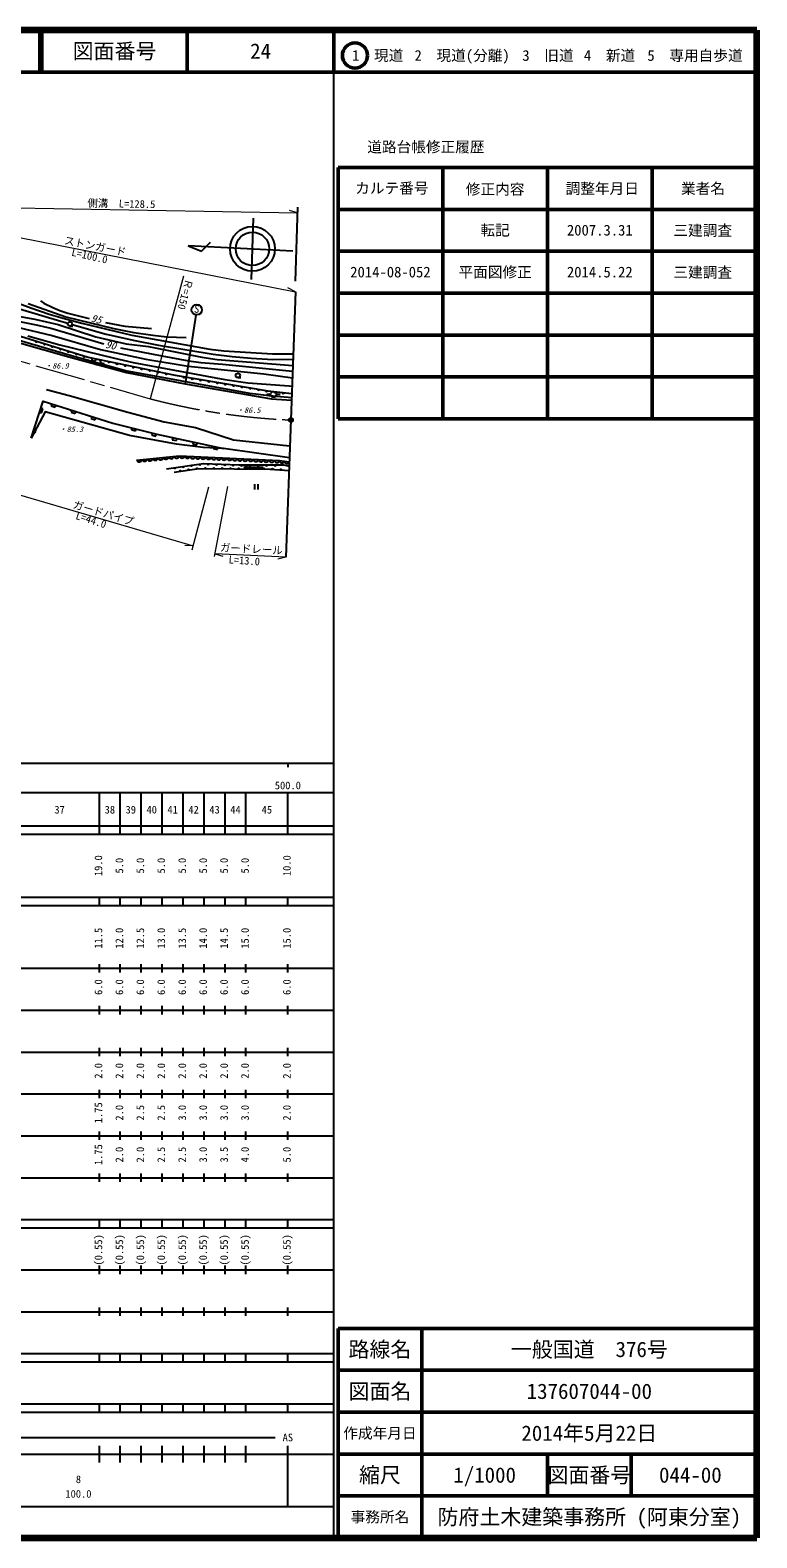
# Model space of a CAD drawing. Units: millimetres, scale not verified. Extents: x 40000 to 680000, y 20000 to 380000.
# Drawn here: x 506470 to 680000, y 20000 to 380000 of the extents above; entities that cross this region are included whole.
import ezdxf
from ezdxf.enums import TextEntityAlignment as Align

# ---------------------------------------------------------------- set-up
doc = ezdxf.new("R2010")
doc.units = ezdxf.units.MM
doc.header["$LTSCALE"] = 1000
doc.header["$PDMODE"] = 32
doc.header["$PDSIZE"] = 500
doc.linetypes.add('CHAIN', pattern=[18.5, 12, -1.5, 3.5, -1.5])
for name, color, linetype, lineweight in [('M-BGD', 7, 'Continuous', 25), ('M-BMK', 2, 'CHAIN', 13), ('M-BMK-SRVR', 3, 'Continuous', 25), ('M-STR-HTXT', 7, 'Continuous', 13), ('M-STR-STRC', 7, 'Continuous', 25), ('M-TTL', 2, 'Continuous', 140), ('M-TTL-BAND', 7, 'Continuous', 25), ('M-TTL-FRAM', 2, 'Continuous', 50), ('M-TTL-LINE', 7, 'Continuous', 50)]:
    doc.layers.add(name, color=color, linetype=linetype, lineweight=lineweight)
doc.layers.add('M-OTRS', color=6, linetype='Continuous')
doc.layers.add('M-TTL-TXT', color=7, linetype='Continuous')
doc.styles.add('ＭＳ ゴシック', font='')
doc.styles.get('ＭＳ ゴシック').set_extended_font_data('MS Gothic')

msp = doc.modelspace()

# ---------------------------------------------------------------- linework, layer by layer
at = {"layer": 'M-BGD'}
for p, q in [((559319, 320475), (559789, 335077)), ((570341, 337707), (569748, 320097)), ((569206, 327242), (544168, 328480)), ((544168, 328480), (547391, 327264)), ((547391, 327264), (549553, 329416)), ((494988, 313323), (507603, 310953)), ((498544, 315017), (513784, 310529)), ((501676, 315525), (506672, 313662)), ((505994, 314763), (514969, 311545)), ((506672, 313662), (510990, 312223)), ((508958, 315355), (509720, 314847)), ((509720, 314847), (511921, 313747)), ((511921, 313747), (513530, 313069)), ((491008, 311969), (511752, 307058)), ((495157, 312138), (507942, 309598)), ((507603, 310953), (513191, 309683)), ((510990, 312223), (514884, 311037)), ((513191, 309683), (522166, 306804)), ((513530, 313069), (515477, 312392)), ((513784, 310529), (515473, 310041)), ((514884, 311037), (518779, 310021)), ((514969, 311545), (526484, 308751)), ((515477, 312392), (520557, 311122)), ((516473, 309725), (524621, 307397)), ((518779, 310021), (530717, 307143)), ((524452, 310191), (529108, 309344)), ((546042, 311969), (543507, 295539)), ((505910, 306973), (513530, 304857)), ((507942, 309598), (511413, 308836)), ((511413, 308836), (524028, 305111)), ((511752, 307058), (523266, 303756)), ((522166, 306804), (529362, 305111)), ((524621, 307397), (531479, 305873)), ((526484, 308751), (531225, 307820)), ((529108, 309344), (535458, 308751)), ((530717, 307143), (549344, 303841)), ((531225, 307820), (535797, 307143)), ((535797, 307143), (539099, 306804)), ((539099, 306804), (543756, 306635)), ((513530, 304857), (526314, 301724)), ((523266, 303756), (534104, 301470)), ((528008, 304179), (537914, 302232)), ((529362, 305111), (534696, 304433)), ((531479, 305873), (537152, 304772)), ((534696, 304433), (547481, 301893)), ((537152, 304772), (550190, 302655)), ((549344, 303841), (552730, 303417)), ((550190, 302655), (554678, 302063)), ((552730, 303417), (564330, 302740)), ((564330, 302740), (569299, 302740)), ((521051, 301197), (521933, 300960)), ((523266, 300602), (524148, 300366)), ((526314, 301724), (531056, 300623)), ((531056, 300623), (552984, 296559)), ((534104, 301470), (544179, 299777)), ((537914, 302232), (544348, 301047)), ((544179, 299777), (562298, 297914)), ((544348, 301047), (547227, 300623)), ((547227, 300623), (552392, 300285)), ((547481, 301893), (551122, 301385)), ((551122, 301385), (569198, 299936)), ((552392, 300285), (569149, 298575)), ((554678, 302063), (559250, 301639)), ((559250, 301639), (564414, 301385)), ((564414, 301385), (569253, 301472)), ((552984, 296559), (558488, 295797)), ((556071, 297037), (556771, 297037)), ((558488, 295797), (568309, 295035)), ((562298, 297914), (569091, 296968)), ((510397, 294189), (515816, 292749)), ((515816, 292749), (529786, 288770)), ((562971, 293058), (563885, 293058)), ((565264, 293058), (566178, 293058)), ((568309, 295035), (569020, 295021)), ((508691, 288765), (509167, 288612)), ((509473, 289564), (508997, 289717)), ((509167, 288612), (509473, 289564)), ((511636, 290785), (511485, 290308)), ((511485, 290308), (512439, 290007)), ((512439, 290007), (512590, 290484)), ((516404, 289278), (516253, 288802)), ((516253, 288802), (517207, 288500)), ((517207, 288500), (517357, 288977)), ((529786, 288770), (538506, 286484)), ((507943, 284804), (507467, 284957)), ((507637, 283852), (507943, 284804)), ((521171, 287772), (521021, 287295)), ((521021, 287295), (521974, 286993)), ((521974, 286993), (522125, 287470)), ((530782, 285024), (530659, 284539)), ((530659, 284539), (531629, 284294)), ((531629, 284294), (531751, 284779)), ((538506, 286484), (545957, 285129)), ((545957, 285129), (555016, 282166)), ((507161, 284005), (507637, 283852)), ((535629, 283798), (535507, 283313)), ((535507, 283313), (536476, 283068)), ((536476, 283068), (536599, 283553)), ((540508, 282707), (540403, 282218)), ((540403, 282218), (541381, 282009)), ((541381, 282009), (541486, 282497)), ((545397, 281658), (545292, 281169)), ((545292, 281169), (546270, 280959)), ((546270, 280959), (546375, 281448)), ((555016, 282166), (568394, 280727)), ((550286, 280609), (550181, 280120)), ((550181, 280120), (551158, 279910)), ((551158, 279910), (551263, 280399)), ((557472, 275647), (558469, 275923)), ((557472, 275647), (562094, 275688)), ((557472, 275647), (558474, 275388))]:
    msp.add_line(p, q, dxfattribs=at)
for points in [[(458845, 317700), (463582, 316600), (468586, 315266), (473043, 313805), (487289, 310073), (515735, 301961)], [(515826, 302381), (487174, 310747), (473776, 314111), (466930, 316196), (462832, 317254), (460332, 317855), (458943, 318130)], [(473252, 315458), (478826, 314279), (486908, 312279), (520345, 301896), (541083, 297581), (563250, 293893), (568956, 293231)], [(515735, 301961), (529488, 298262), (543496, 295541), (564112, 291988), (568898, 291622)], [(568918, 292180), (563536, 292657), (558966, 293260), (529250, 298691), (515826, 302381)], [(506702, 282577), (509552, 291444), (526195, 286184), (536756, 283513), (552604, 280111)], [(568401, 277847), (552604, 280111), (547796, 280316), (541385, 281179), (530167, 283234), (510072, 288864), (506702, 282577)], [(531893, 277358), (542128, 278357), (565993, 277226), (568368, 276937)], [(539043, 275285), (547837, 276559), (556262, 276189), (566946, 276189), (568329, 275860)], [(568291, 274799), (563750, 275093), (546783, 275221), (540838, 274399)]]:
    msp.add_lwpolyline(points, dxfattribs=at)
for centre, radius in [((559558, 327780), 5351), ((559558, 327780), 4000), ((546243, 313237), 1250), ((522583, 300748), 683), ((556071, 297562), 525), ((564567, 293022), 683)]:
    msp.add_circle(centre, radius, dxfattribs=at)
for centre, radius, start, end in [((507956, 305802), 256, 175.42933, 330.06856), ((509866, 305209), 256, 175.42933, 330.06856), ((511776, 304616), 256, 175.42933, 330.06856), ((513686, 304023), 256, 175.42933, 330.06856), ((515596, 303430), 256, 175.42933, 330.06856), ((517506, 302837), 256, 175.42933, 330.06856), ((519416, 302243), 256, 175.42933, 330.06856), ((521345, 301746), 256, 180.92721, 335.56644), ((523303, 301338), 256, 180.92721, 335.56644), ((525261, 300931), 256, 180.92721, 335.56644), ((527219, 300523), 256, 180.92721, 335.56644), ((529178, 300116), 256, 180.92721, 335.56644), ((531136, 299709), 256, 180.92721, 335.56644), ((533094, 299301), 256, 180.92721, 335.56644), ((535052, 298894), 256, 180.92721, 335.56644), ((537010, 298486), 256, 180.92721, 335.56644), ((538968, 298079), 256, 180.92721, 335.56644), ((543236, 297280), 256, 183.23385, 337.87308), ((545209, 296952), 256, 183.23385, 337.87308), ((547181, 296624), 256, 183.23385, 337.87308), ((549154, 296296), 256, 183.23385, 337.87308), ((551127, 295967), 256, 183.23385, 337.87308), ((553100, 295639), 256, 183.23385, 337.87308), ((555073, 295311), 256, 183.23385, 337.87308), ((557046, 294983), 256, 183.23385, 337.87308), ((559019, 294654), 256, 183.23385, 337.87308), ((560992, 294326), 256, 183.23385, 337.87308), ((562964, 293998), 256, 183.23385, 337.87308), ((564946, 293753), 256, 186.06495, 340.70419), ((566933, 293523), 256, 186.06495, 340.70419), ((532517, 277583), 663, 199.81914, 351.3358), ((533796, 277707), 663, 199.81914, 351.3358), ((535075, 277832), 663, 199.81914, 351.3358), ((536355, 277957), 663, 199.81914, 351.3358), ((537634, 278082), 663, 199.81914, 351.3358), ((538914, 278207), 663, 199.81914, 351.3358), ((540193, 278332), 663, 199.81914, 351.3358), ((541473, 278457), 663, 199.81914, 351.3358), ((542763, 278473), 645, 190.29779, 344.27341), ((544019, 278413), 645, 190.29779, 344.27341), ((545275, 278353), 645, 190.29779, 344.27341), ((546531, 278294), 645, 190.29779, 344.27341), ((547787, 278234), 645, 190.29779, 344.27341), ((549043, 278175), 645, 190.29779, 344.27341), ((550299, 278115), 645, 190.29779, 344.27341), ((551555, 278056), 645, 190.29779, 344.27341), ((552811, 277996), 645, 190.29779, 344.27341), ((554067, 277937), 645, 190.29779, 344.27341), ((555323, 277877), 645, 190.29779, 344.27341), ((556580, 277818), 645, 190.29779, 344.27341), ((557836, 277758), 645, 190.29779, 344.27341), ((559092, 277698), 645, 190.29779, 344.27341), ((560348, 277639), 645, 190.29779, 344.27341), ((561604, 277579), 645, 190.29779, 344.27341), ((562860, 277520), 645, 190.29779, 344.27341), ((564116, 277460), 645, 190.29779, 344.27341), ((565372, 277401), 645, 190.29779, 344.27341), ((566600, 277261), 608, 183.28905, 342.8495), ((541014, 275627), 256, 200.9229, 355.56214), ((542351, 274551), 256, 20.55157, 175.1908), ((542994, 275914), 256, 200.9229, 355.56214), ((544332, 274825), 256, 20.55157, 175.1908), ((544973, 276201), 256, 200.9229, 355.56214), ((546313, 275099), 256, 20.55157, 175.1908), ((546952, 276487), 256, 200.9229, 355.56214), ((548301, 275153), 256, 12.24867, 166.8879), ((548953, 276566), 256, 190.16657, 344.80581), ((550301, 275138), 256, 12.24867, 166.8879), ((550951, 276478), 256, 190.16657, 344.80581), ((552301, 275123), 256, 12.24867, 166.8879), ((552949, 276391), 256, 190.16657, 344.80581), ((554300, 275108), 256, 12.24867, 166.8879), ((554947, 276303), 256, 190.16657, 344.80581), ((556300, 275093), 256, 12.24867, 166.8879), ((556943, 276245), 256, 192.68038, 347.31962), ((558300, 275078), 256, 12.24867, 166.8879), ((558943, 276245), 256, 192.68038, 347.31962), ((560300, 275063), 256, 12.24867, 166.8879), ((560943, 276245), 256, 192.68038, 347.31962), ((562300, 275048), 256, 12.24867, 166.8879), ((562943, 276245), 256, 192.68038, 347.31962), ((564296, 275001), 256, 8.97668, 163.61591), ((564943, 276245), 256, 192.68038, 347.31962), ((566292, 274872), 256, 8.97668, 163.61591), ((567787, 277116), 608, 183.28905, 342.8495)]:
    msp.add_arc(centre, radius, start, end, dxfattribs=at)
at = {"layer": 'M-BMK'}
msp.add_line((472301, 310179), (535120, 291987), dxfattribs=at)
msp.add_arc((575481, 445778), 158999, 255.29488, 267.56606, dxfattribs=at)
at = {"layer": 'M-BMK-SRVR'}
for p, q in [((569833, 317557), (568728, 286923)), ((568728, 286923), (567546, 254138))]:
    msp.add_line(p, q, dxfattribs=at)
msp.add_circle((568728, 286923), 500, dxfattribs=at)
msp.add_point((568728, 286923), dxfattribs=at)
at = {"layer": 'M-OTRS'}
msp.add_point((568728, 286923), dxfattribs=at)
at = {"layer": 'M-STR-HTXT'}
for p, q in [((444142, 338583), (570296, 336365)), ((478614, 335403), (569833, 317557)), ((570296, 336365), (568373, 336916)), ((543078, 321282), (535120, 291987)), ((569833, 317557), (568036, 318436)), ((549090, 270905), (545110, 255835)), ((553577, 271075), (550444, 254311)), ((502546, 269455), (545384, 256870)), ((545384, 256870), (543384, 256918)), ((567546, 254138), (550614, 254988)), ((550614, 254988), (552517, 254374)), ((567546, 254138), (565591, 253718))]:
    msp.add_line(p, q, dxfattribs=at)
at = {"layer": 'M-STR-STRC'}
for p, q in [((515966, 309334), (516666, 309334)), ((560011, 271554), (560011, 270354)), ((560911, 270354), (560911, 271554))]:
    msp.add_line(p, q, dxfattribs=at)
msp.add_circle((515966, 309859), 525, dxfattribs=at)
at = {"layer": 'M-TTL'}
for p, q in [((680000, 380000), (40000, 380000)), ((680000, 20000), (680000, 380000)), ((40000, 20000), (680000, 20000))]:
    msp.add_line(p, q, dxfattribs=at)
at = {"layer": 'M-TTL-BAND'}
for p, q in [((579000, 20000), (579000, 370000)), ((40000, 205000), (579000, 205000)), ((568000, 205000), (568000, 204000)), ((68000, 198000), (579000, 198000)), ((523000, 188000), (523000, 198000)), ((528000, 188000), (528000, 198000)), ((533000, 188000), (533000, 198000)), ((538000, 188000), (538000, 198000)), ((543000, 188000), (543000, 198000)), ((548000, 188000), (548000, 198000)), ((553000, 188000), (553000, 198000)), ((558000, 188000), (558000, 198000)), ((568000, 188000), (568000, 198000)), ((40000, 190000), (579000, 190000)), ((40000, 188000), (579000, 188000)), ((40000, 173000), (579000, 173000)), ((523000, 171000), (523000, 173000)), ((528000, 171000), (528000, 173000)), ((533000, 171000), (533000, 173000)), ((538000, 171000), (538000, 173000)), ((543000, 171000), (543000, 173000)), ((548000, 171000), (548000, 173000)), ((553000, 171000), (553000, 173000)), ((558000, 171000), (558000, 173000)), ((568000, 171000), (568000, 173000)), ((40000, 171000), (579000, 171000)), ((40000, 156000), (579000, 156000)), ((523000, 155000), (523000, 157000)), ((528000, 155000), (528000, 157000)), ((533000, 155000), (533000, 157000)), ((538000, 155000), (538000, 157000)), ((543000, 155000), (543000, 157000)), ((548000, 155000), (548000, 157000)), ((553000, 155000), (553000, 157000)), ((558000, 155000), (558000, 157000)), ((568000, 155000), (568000, 157000)), ((46000, 146000), (579000, 146000)), ((523000, 145000), (523000, 147000)), ((528000, 145000), (528000, 147000)), ((533000, 145000), (533000, 147000)), ((538000, 145000), (538000, 147000)), ((543000, 145000), (543000, 147000)), ((548000, 145000), (548000, 147000)), ((553000, 145000), (553000, 147000)), ((558000, 145000), (558000, 147000)), ((568000, 145000), (568000, 147000)), ((523000, 135000), (523000, 137000)), ((528000, 135000), (528000, 137000)), ((533000, 135000), (533000, 137000)), ((538000, 135000), (538000, 137000)), ((543000, 135000), (543000, 137000)), ((548000, 135000), (548000, 137000)), ((553000, 135000), (553000, 137000)), ((558000, 135000), (558000, 137000)), ((568000, 135000), (568000, 137000)), ((52000, 136000), (579000, 136000)), ((46000, 126000), (579000, 126000)), ((523000, 125000), (523000, 127000)), ((528000, 125000), (528000, 127000)), ((533000, 125000), (533000, 127000)), ((538000, 125000), (538000, 127000)), ((543000, 125000), (543000, 127000)), ((548000, 125000), (548000, 127000)), ((553000, 125000), (553000, 127000)), ((558000, 125000), (558000, 127000)), ((568000, 125000), (568000, 127000)), ((52000, 116000), (579000, 116000)), ((523000, 115000), (523000, 117000)), ((528000, 115000), (528000, 117000)), ((533000, 115000), (533000, 117000)), ((538000, 115000), (538000, 117000)), ((543000, 115000), (543000, 117000)), ((548000, 115000), (548000, 117000)), ((553000, 115000), (553000, 117000)), ((558000, 115000), (558000, 117000)), ((568000, 115000), (568000, 117000)), ((46000, 106000), (579000, 106000)), ((523000, 105000), (523000, 107000)), ((528000, 105000), (528000, 107000)), ((533000, 105000), (533000, 107000)), ((538000, 105000), (538000, 107000)), ((543000, 105000), (543000, 107000)), ((548000, 105000), (548000, 107000)), ((553000, 105000), (553000, 107000)), ((558000, 105000), (558000, 107000)), ((568000, 105000), (568000, 107000)), ((40000, 96000), (579000, 96000)), ((40000, 94000), (579000, 94000)), ((523000, 94000), (523000, 96000)), ((528000, 94000), (528000, 96000)), ((533000, 94000), (533000, 96000)), ((538000, 94000), (538000, 96000)), ((543000, 94000), (543000, 96000)), ((548000, 94000), (548000, 96000)), ((553000, 94000), (553000, 96000)), ((558000, 94000), (558000, 96000)), ((568000, 94000), (568000, 96000)), ((49000, 84000), (579000, 84000)), ((523000, 83000), (523000, 85000)), ((528000, 83000), (528000, 85000)), ((533000, 83000), (533000, 85000)), ((538000, 83000), (538000, 85000)), ((543000, 83000), (543000, 85000)), ((548000, 83000), (548000, 85000)), ((553000, 83000), (553000, 85000)), ((558000, 83000), (558000, 85000)), ((568000, 83000), (568000, 85000)), ((40000, 74000), (579000, 74000)), ((523000, 73000), (523000, 75000)), ((528000, 73000), (528000, 75000)), ((533000, 73000), (533000, 75000)), ((538000, 73000), (538000, 75000)), ((543000, 73000), (543000, 75000)), ((548000, 73000), (548000, 75000)), ((553000, 73000), (553000, 75000)), ((558000, 73000), (558000, 75000)), ((568000, 73000), (568000, 75000)), ((40000, 64000), (579000, 64000)), ((40000, 62000), (579000, 62000)), ((523000, 62000), (523000, 64000)), ((528000, 62000), (528000, 64000)), ((533000, 62000), (533000, 64000)), ((538000, 62000), (538000, 64000)), ((543000, 62000), (543000, 64000)), ((548000, 62000), (548000, 64000)), ((553000, 62000), (553000, 64000)), ((558000, 62000), (558000, 64000)), ((568000, 62000), (568000, 64000)), ((40000, 52000), (579000, 52000)), ((523000, 50000), (523000, 52000)), ((528000, 50000), (528000, 52000)), ((533000, 50000), (533000, 52000)), ((538000, 50000), (538000, 52000)), ((543000, 50000), (543000, 52000)), ((548000, 50000), (548000, 52000)), ((553000, 50000), (553000, 52000)), ((558000, 50000), (558000, 52000)), ((568000, 50000), (568000, 52000)), ((40000, 50000), (579000, 50000)), ((71000, 44000), (565000, 44000)), ((40000, 40000), (579000, 40000)), ((523000, 38000), (523000, 42000)), ((528000, 38000), (528000, 42000)), ((533000, 38000), (533000, 42000)), ((538000, 38000), (538000, 42000)), ((543000, 38000), (543000, 42000)), ((548000, 38000), (548000, 42000)), ((553000, 38000), (553000, 42000)), ((558000, 38000), (558000, 42000)), ((568000, 27500), (568000, 42000)), ((68000, 27500), (579000, 27500))]:
    msp.add_line(p, q, dxfattribs=at)
at = {"layer": 'M-TTL-FRAM'}
for p, q in [((580000, 347197), (580000, 287197)), ((580000, 347197), (680000, 347197)), ((580000, 287197), (680000, 287197)), ((680000, 70000), (580000, 70000)), ((580000, 70000), (580000, 20000))]:
    msp.add_line(p, q, dxfattribs=at)
at = {"layer": 'M-TTL-LINE'}
for p, q in [((508747, 380000), (508747, 370000)), ((509247, 380000), (509247, 370000)), ((543997, 380000), (543997, 370000)), ((579000, 380000), (579000, 370000)), ((40000, 370000), (680000, 370000)), ((605000, 347197), (605000, 287197)), ((630000, 347197), (630000, 287197)), ((655000, 347197), (655000, 287197)), ((580000, 337197), (680000, 337197)), ((580000, 327197), (680000, 327197)), ((580000, 317197), (680000, 317197)), ((580000, 307197), (680000, 307197)), ((580000, 297197), (680000, 297197)), ((600000, 70000), (600000, 20000)), ((680000, 60000), (580000, 60000)), ((680000, 50000), (580000, 50000)), ((680000, 40000), (580000, 40000)), ((630000, 40000), (630000, 30000)), ((650000, 40000), (650000, 30000)), ((680000, 30000), (580000, 30000))]:
    msp.add_line(p, q, dxfattribs=at)
msp.add_circle((584031, 373958), 3000, dxfattribs=at)

# ---------------------------------------------------------------- texts
at = {"layer": 'M-BGD', "style": 'ＭＳ ゴシック'}
msp.add_text('S', height=1833, rotation=354.173, dxfattribs=at).set_placement((545488, 312036), align=Align.BOTTOM_LEFT)
at = {"layer": 'M-BGD', "style": 'ＭＳ ゴシック', "oblique": 15}
for s, rotation, p in [('95', 345.964, (520723, 309898)), ('90', 348.089, (524230, 303627))]:
    msp.add_text(s, height=1833, rotation=rotation, dxfattribs=at).set_placement(p, align=Align.BOTTOM_LEFT)
for s, p in [('・86.9', (509887, 298802)), ('・86.5', (555694, 288208)), ('・85.3', (513341, 283643))]:
    msp.add_text(s, height=1320, dxfattribs=at).set_placement(p, align=Align.BOTTOM_LEFT)
at = {"layer": 'M-STR-HTXT', "style": 'ＭＳ ゴシック'}
for s, rotation, p in [('側溝\u3000L=128.5', 358.993, (520112, 337247)), ('ストンガード', 348.93, (514370, 328407)), ('L=100.0', 347.308, (516096, 325630)), ('Ｒ=150', 254.801, (543078, 320941)), ('ガードパイプ', 343.628, (516357, 265397)), ('L=44.0', 342.345, (517019, 262791)), ('ガードレール', 357.096, (551720, 255039)), ('L=13.0', 356.139, (553780, 252143))]:
    msp.add_text(s, height=1833, rotation=rotation, dxfattribs=at).set_placement(p, align=Align.BOTTOM_LEFT)
at = {"layer": 'M-TTL-BAND', "style": 'ＭＳ ゴシック'}
for s, p in [('500.0', (568000, 198195)), ('37', (513500, 192405)), ('38', (525500, 192405)), ('39', (530500, 192405)), ('40', (535500, 192405)), ('41', (540500, 192405)), ('42', (545500, 192405)), ('43', (550500, 192405)), ('44', (555500, 192405)), ('45', (563000, 192405)), ('AS', (568000, 42500)), ('8', (518000, 32523)), ('100.0', (518000, 29033))]:
    msp.add_text(s, height=1833, dxfattribs=at).set_placement(p, align=Align.BOTTOM_CENTER)
for s, p in [('19.0', (524232, 180500)), ('5.0', (529232, 180500)), ('5.0', (534232, 180500)), ('5.0', (539232, 180500)), ('5.0', (544232, 180500)), ('5.0', (549232, 180500)), ('5.0', (554232, 180500)), ('5.0', (559232, 180500)), ('10.0', (569232, 180500)), ('11.5', (524232, 163174)), ('12.0', (529232, 163174)), ('12.5', (534232, 163174)), ('13.0', (539232, 163174)), ('13.5', (544232, 163174)), ('14.0', (549232, 163174)), ('14.5', (554232, 163174)), ('15.0', (559232, 163174)), ('15.0', (569232, 163174)), ('6.0', (524232, 151500)), ('6.0', (529232, 151500)), ('6.0', (534232, 151500)), ('6.0', (539232, 151500)), ('6.0', (544232, 151500)), ('6.0', (549232, 151500)), ('6.0', (554232, 151500)), ('6.0', (559232, 151500)), ('6.0', (569232, 151500)), ('2.0', (524232, 131500)), ('2.0', (529232, 131500)), ('2.0', (534232, 131500)), ('2.0', (539232, 131500)), ('2.0', (544232, 131500)), ('2.0', (549232, 131500)), ('2.0', (554232, 131500)), ('2.0', (559232, 131500)), ('2.0', (569232, 131500)), ('1.75', (524232, 121500)), ('2.0', (529232, 121500)), ('2.5', (534232, 121500)), ('2.5', (539232, 121500)), ('3.0', (544232, 121500)), ('3.0', (549232, 121500)), ('3.0', (554232, 121500)), ('3.0', (559232, 121500)), ('2.0', (569232, 121500)), ('1.75', (524232, 111500)), ('2.0', (529232, 111500)), ('2.0', (534232, 111500)), ('2.5', (539232, 111500)), ('2.5', (544232, 111500)), ('3.0', (549232, 111500)), ('3.5', (554232, 111500)), ('4.0', (559232, 111500)), ('5.0', (569232, 111500)), ('(0.55)', (524232, 88764)), ('(0.55)', (529232, 88764)), ('(0.55)', (534232, 88764)), ('(0.55)', (539232, 88764)), ('(0.55)', (544232, 88764)), ('(0.55)', (549232, 88764)), ('(0.55)', (554232, 88764)), ('(0.55)', (559232, 88764)), ('(0.55)', (569232, 88764))]:
    msp.add_text(s, height=1833, rotation=90, dxfattribs=at).set_placement(p, align=Align.BOTTOM_CENTER)
at = {"layer": 'M-TTL-TXT', "style": 'ＭＳ ゴシック'}
for s, height, p in [('図面番号', 3666, (526622, 375000)), ('24', 3666, (561497, 375000)), ('1\u3000現道', 2566, (589448, 373958)), ('2\u3000現道(分離)', 2566, (609619, 373958)), ('3\u3000旧道', 2566, (630121, 373958)), ('4\u3000新道', 2566, (644824, 373958)), ('5\u3000専用自歩道', 2566, (665228, 373958)), ('道路台帳修正履歴', 2566, (600968, 352113)), ('カルテ番号', 2566, (592839, 342277)), ('修正内容', 2566, (617509, 342023)), ('調整年月日', 2566, (643089, 342197)), ('業者名', 2566, (667134, 342197)), ('転記', 2566, (617500, 332245)), ('2007.3.31', 2566, (642500, 332245)), ('三建調査', 2566, (667077, 332189)), ('2014-08-052', 2566, (592500, 322245)), ('平面図修正', 2566, (617500, 322245)), ('2014.5.22', 2566, (642500, 322245)), ('三建調査', 2566, (667077, 322189)), ('路線名', 3666, (590000, 65000)), ('路線名', 3666, (590000, 65000)), ('一般国道\u3000376号', 3666, (640000, 65000)), ('図面名', 3666, (590000, 55000)), ('図面名', 3666, (590000, 55000)), ('137607044-00', 3666, (640000, 55000)), ('2014年5月22日', 3666, (640000, 45000)), ('作成年月日', 2566, (590000, 45000)), ('作成年月日', 2566, (590000, 45000)), ('縮尺', 3666, (590000, 35000)), ('縮尺', 3666, (590000, 35000)), ('1/1000', 3666, (615000, 35000)), ('図面番号', 3666, (640000, 35000)), ('図面番号', 3666, (640000, 35000)), ('044-00', 3666, (664125, 35000)), ('事務所名', 2566, (590000, 25000)), ('事務所名', 2566, (590000, 25000)), ('防府土木建築事務所 (阿東分室)', 3666, (640000, 25000))]:
    msp.add_text(s, height=height, dxfattribs=at).set_placement(p, align=Align.MIDDLE_CENTER)

doc.saveas('drawing.dxf')
